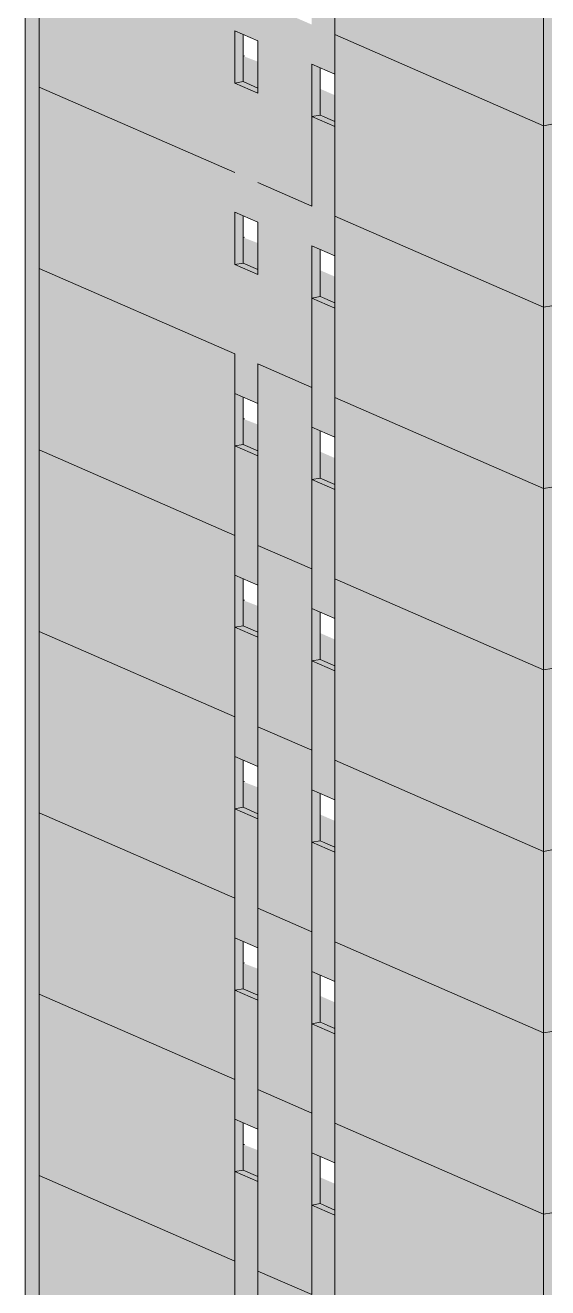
# Model space of a CAD drawing. Header units: centimetres. Extents: x -2102 to 22188, y -1637 to 88376.
# Drawn here: x 16458 to 17257, y 81664 to 83591 of the extents above; entities that cross this region are included whole.
import ezdxf

# ---------------------------------------------------------------- set-up
doc = ezdxf.new("R2010")
doc.units = ezdxf.units.CM
for name, color, linetype, lineweight in [('A-FLOR', 7, 'Continuous', 18), ('S-BEAM', 7, 'Continuous', 18), ('S-COLS', 7, 'Continuous', 18)]:
    doc.layers.add(name, color=color, linetype=linetype, lineweight=lineweight)

msp = doc.modelspace()

# ---------------------------------------------------------------- hatches: boundary and pattern name
at = {"layer": 'A-FLOR', "true_color": 0xbfbfbf}
h = msp.add_hatch(color=9, dxfattribs=at)
h.paths.add_polyline_path([(18161.48, 83409.76), (18161.48, 83521.72), (18141.27, 83530.53), (18050.51, 83514.94), (18050.51, 83458.14), (18117.23, 83429.05)], flags=0)
h.paths.add_polyline_path([(16931.22, 83444.41), (16931.22, 83484.65), (16908.8, 83494.43), (16908.8, 83454.19), (16931.17, 83444.43)], flags=0)
h.paths.add_polyline_path([(16813.7, 83495.65), (16813.7, 83535.89), (16791.34, 83544.44), (16791.34, 83505.4), (16796.34, 83503.22)], flags=0)
h.paths.add_polyline_path([(19459.62, 83612.58), (19459.62, 83756.99), (19272.4, 83724.83), (19272.4, 83694.21), (19361.09, 83655.54)], flags=0)
h.paths.add_polyline_path([(19578.09, 83634.69), (19747.65, 83663.82), (19578.09, 83737.75), (19578.09, 83653.06)], flags=0)
h = msp.add_hatch(color=9, dxfattribs=at)
h.paths.add_polyline_path([(18161.48, 83132.76), (18161.48, 83244.72), (18141.27, 83253.52), (18050.51, 83237.93), (18050.51, 83181.14), (18117.23, 83152.05)], flags=0)
h.paths.add_polyline_path([(16931.22, 83167.4), (16931.22, 83207.64), (16908.8, 83217.42), (16908.8, 83177.18), (16931.17, 83167.43)], flags=0)
h.paths.add_polyline_path([(16813.7, 83218.64), (16813.7, 83258.88), (16791.34, 83267.43), (16791.34, 83228.39), (16806.64, 83221.72)], flags=0)
h.paths.add_polyline_path([(19459.62, 83335.58), (19459.62, 83479.99), (19272.4, 83447.82), (19272.4, 83417.2), (19361.09, 83378.53)], flags=0)
h.paths.add_polyline_path([(19578.09, 83357.69), (19747.65, 83386.81), (19578.09, 83460.74), (19578.09, 83376.05)], flags=0)
h = msp.add_hatch(color=9, dxfattribs=at)
h.paths.add_polyline_path([(18161.48, 82855.75), (18161.48, 82967.71), (18141.27, 82976.52), (18050.51, 82960.93), (18050.51, 82904.13), (18117.23, 82875.04)], flags=0)
h.paths.add_polyline_path([(16931.22, 82890.4), (16931.22, 82930.64), (16908.8, 82940.41), (16908.8, 82900.17), (16931.17, 82890.42)], flags=0)
h.paths.add_polyline_path([(16813.7, 82941.63), (16813.7, 82981.88), (16791.34, 82990.43), (16791.34, 82951.39), (16806.64, 82944.71)], flags=0)
h.paths.add_polyline_path([(19459.62, 83058.57), (19459.62, 83202.98), (19272.4, 83170.82), (19272.4, 83140.2), (19361.09, 83101.53)], flags=0)
h.paths.add_polyline_path([(19578.09, 83080.68), (19747.65, 83109.81), (19578.09, 83183.17), (19578.09, 83099.05)], flags=0)
h = msp.add_hatch(color=9, dxfattribs=at)
h.paths.add_polyline_path([(18161.48, 82578.75), (18161.48, 82690.7), (18141.27, 82699.51), (18050.51, 82683.92), (18050.51, 82627.13), (18117.23, 82598.04)], flags=0)
h.paths.add_polyline_path([(16931.22, 82613.39), (16931.22, 82653.63), (16908.8, 82663.41), (16908.8, 82623.17), (16931.17, 82613.42)], flags=0)
h.paths.add_polyline_path([(16813.7, 82664.63), (16813.7, 82704.87), (16791.34, 82713.42), (16791.34, 82674.38), (16806.64, 82667.71)], flags=0)
h.paths.add_polyline_path([(19459.62, 82781.56), (19459.62, 82925.97), (19272.4, 82893.81), (19272.4, 82863.19), (19361.09, 82824.52)], flags=0)
h.paths.add_polyline_path([(19578.09, 82803.68), (19747.65, 82832.8), (19578.09, 82906.73), (19578.09, 82822.04)], flags=0)
h = msp.add_hatch(color=9, dxfattribs=at)
h.paths.add_polyline_path([(18161.48, 82301.74), (18161.48, 82413.7), (18141.27, 82422.51), (18050.51, 82406.92), (18050.51, 82350.12), (18117.23, 82321.03)], flags=0)
h.paths.add_polyline_path([(16931.22, 82336.39), (16931.22, 82376.63), (16908.8, 82386.4), (16908.8, 82346.16), (16931.17, 82336.41)], flags=0)
h.paths.add_polyline_path([(16813.7, 82387.62), (16813.7, 82427.86), (16791.34, 82436.41), (16791.34, 82397.37), (16806.64, 82390.7)], flags=0)
h.paths.add_polyline_path([(19459.62, 82504.56), (19459.62, 82648.97), (19272.4, 82616.81), (19272.4, 82586.18), (19361.09, 82547.52)], flags=0)
h.paths.add_polyline_path([(19578.09, 82526.67), (19747.65, 82555.8), (19578.09, 82629.72), (19578.09, 82545.04)], flags=0)
h = msp.add_hatch(color=9, dxfattribs=at)
h.paths.add_polyline_path([(18161.48, 82024.73), (18161.48, 82136.69), (18141.27, 82145.5), (18050.51, 82129.91), (18050.51, 82073.11), (18117.23, 82044.02)], flags=0)
h.paths.add_polyline_path([(16931.22, 82059.38), (16931.22, 82099.62), (16908.8, 82109.4), (16908.8, 82069.16), (16931.17, 82059.4)], flags=0)
h.paths.add_polyline_path([(16813.7, 82110.62), (16813.7, 82150.86), (16791.34, 82159.41), (16791.34, 82120.37), (16806.64, 82113.7)], flags=0)
h.paths.add_polyline_path([(19459.62, 82227.55), (19459.62, 82371.96), (19272.4, 82339.8), (19272.4, 82309.18), (19457.86, 82228.32)], flags=0)
h.paths.add_polyline_path([(19578.09, 82249.66), (19747.65, 82278.79), (19578.09, 82352.72), (19578.09, 82268.03)], flags=0)
h = msp.add_hatch(color=9, dxfattribs=at)
h.paths.add_polyline_path([(18161.48, 81747.73), (18161.48, 81859.69), (18141.27, 81868.5), (18050.51, 81852.9), (18050.51, 81796.11), (18117.23, 81767.02)], flags=0)
h.paths.add_polyline_path([(16931.22, 81782.38), (16931.22, 81822.62), (16908.8, 81832.39), (16908.8, 81792.15), (16931.17, 81782.4)], flags=0)
h.paths.add_polyline_path([(16813.7, 81833.61), (16813.7, 81873.85), (16791.34, 81882.4), (16791.34, 81843.36), (16806.64, 81836.69)], flags=0)
h.paths.add_polyline_path([(19459.62, 81950.55), (19459.62, 82094.96), (19272.4, 82062.8), (19272.4, 82032.17), (19448.26, 81955.5)], flags=0)
h.paths.add_polyline_path([(19578.09, 81972.66), (19747.65, 82001.79), (19578.09, 82075.71), (19578.09, 81991.03)], flags=0)
at = {"layer": 'S-BEAM', "true_color": 0xbfbfbf}
for points in [[(16813.7, 83567.76), (16813.7, 83764.93), (16778.63, 83780.22), (16778.63, 83583.05)], [(16931.17, 83516.54), (16931.17, 83713.72), (16896.1, 83728.81), (16896.1, 83531.83), (16908.8, 83526.3)], [(16931.17, 83516.54), (16931.22, 83516.55), (16931.17, 83544.78)], [(16813.7, 83487.93), (16813.7, 83495.65), (16791.34, 83505.4), (16778.63, 83503.22), (16808.7, 83490.11)], [(16813.7, 83290.75), (16813.7, 83487.93), (16778.63, 83503.22), (16778.63, 83306.04), (16806.64, 83293.83)], [(16931.17, 83436.71), (16931.22, 83436.9), (16931.17, 83444.43), (16906.91, 83453.86), (16896.1, 83452), (16926.16, 83438.89)], [(16931.17, 83239.54), (16931.17, 83436.71), (16896.1, 83452), (16896.1, 83254.83), (16908.8, 83249.29)], [(16931.17, 83239.54), (16931.22, 83239.55), (16931.17, 83267.77)], [(16813.7, 83210.92), (16813.7, 83218.64), (16791.34, 83228.39), (16778.63, 83226.21), (16808.7, 83213.1)], [(16813.7, 83013.75), (16813.7, 83210.92), (16778.63, 83226.21), (16778.63, 83029.04), (16806.64, 83016.82)], [(16931.17, 83159.71), (16931.22, 83159.89), (16931.17, 83167.43), (16906.91, 83176.85), (16896.1, 83175), (16926.16, 83161.89)], [(16931.17, 82962.53), (16931.17, 83159.71), (16896.1, 83175), (16896.1, 82977.82), (16908.8, 82972.28)], [(16931.17, 82962.53), (16931.22, 82962.54), (16931.17, 82990.77)], [(16813.7, 82933.91), (16813.7, 82941.63), (16791.34, 82951.39), (16778.63, 82949.2), (16808.7, 82936.1)], [(16813.7, 82736.74), (16813.7, 82933.91), (16778.63, 82949.2), (16778.63, 82752.03), (16806.64, 82739.82)], [(16931.17, 82882.7), (16931.22, 82882.88), (16931.17, 82890.42), (16906.91, 82899.85), (16896.1, 82897.99), (16926.16, 82884.88)], [(16931.17, 82685.53), (16931.17, 82882.7), (16896.1, 82897.99), (16896.1, 82700.82), (16908.8, 82695.28)], [(16931.17, 82685.53), (16931.22, 82685.54), (16931.17, 82713.76)], [(16813.7, 82656.91), (16813.7, 82664.63), (16791.34, 82674.38), (16778.63, 82672.2), (16808.7, 82659.09)], [(16813.7, 82459.73), (16813.7, 82656.91), (16778.63, 82672.2), (16778.63, 82475.02), (16806.64, 82462.81)], [(16931.17, 82605.69), (16931.22, 82605.88), (16931.17, 82613.42), (16906.91, 82622.84), (16896.1, 82620.99), (16926.16, 82607.88)], [(16931.17, 82408.52), (16931.17, 82605.69), (16896.1, 82620.99), (16896.1, 82423.81), (16908.8, 82418.27)], [(16931.17, 82408.52), (16931.22, 82408.53), (16931.17, 82436.75)], [(16813.7, 82379.9), (16813.7, 82387.62), (16791.34, 82397.37), (16778.63, 82395.19), (16808.7, 82382.08)], [(16813.7, 82182.73), (16813.7, 82379.9), (16778.63, 82395.19), (16778.63, 82198.02), (16806.64, 82185.81)], [(16931.17, 82328.69), (16931.22, 82328.87), (16931.17, 82336.41), (16906.91, 82345.84), (16896.1, 82343.98), (16926.16, 82330.87)], [(16931.17, 82131.51), (16931.17, 82328.69), (16896.1, 82343.98), (16896.1, 82146.81), (16908.8, 82141.27)], [(16931.17, 82131.51), (16931.22, 82131.52), (16931.17, 82159.75)], [(16813.7, 82102.9), (16813.7, 82110.62), (16791.34, 82120.37), (16778.63, 82118.19), (16808.7, 82105.08)], [(16813.7, 81905.72), (16813.7, 82102.9), (16778.63, 82118.19), (16778.63, 81921.01), (16806.64, 81908.8)], [(16931.17, 82051.68), (16931.22, 82051.87), (16931.17, 82059.4), (16906.91, 82068.83), (16896.1, 82066.97), (16926.16, 82053.87)], [(16931.17, 81854.51), (16931.17, 82051.68), (16896.1, 82066.97), (16896.1, 81869.8), (16908.8, 81864.26)], [(16931.17, 81854.51), (16931.22, 81854.52), (16931.17, 81882.74)], [(16813.7, 81825.89), (16813.7, 81833.61), (16791.34, 81843.36), (16778.63, 81841.18), (16808.7, 81828.07)], [(16813.7, 81628.72), (16813.7, 81825.89), (16778.63, 81841.18), (16778.63, 81644.01), (16806.64, 81631.79)], [(16931.17, 81774.68), (16931.22, 81774.86), (16931.17, 81782.4), (16906.91, 81791.83), (16896.1, 81789.97), (16926.16, 81776.86)], [(16931.17, 81577.5), (16931.17, 81774.68), (16896.1, 81789.97), (16896.1, 81592.79), (16908.8, 81587.25)]]:
    msp.add_hatch(color=9, dxfattribs=at).paths.add_polyline_path(points, flags=0)
at = {"layer": 'S-COLS', "true_color": 0x0080ff}
msp.add_hatch(color=150, dxfattribs=at).paths.add_polyline_path([(16479.57, 77958.83), (16479.52, 84264.58), (16458.3, 84273.83), (16458.3, 77968.1)], flags=0)
at = {"layer": 'S-COLS', "true_color": 0xc0c0c0}
for points in [[(17250.18, 83438.06), (17250.18, 83734.3), (16931.22, 83873.36), (16931.22, 83577.12), (17209.04, 83455.99)], [(16778.63, 83366.64), (16778.63, 83643.64), (16479.57, 83774.03), (16479.57, 83497.02), (16773.63, 83368.82)], [(17250.18, 83438.06), (17262.88, 83440.24), (17262.88, 83736.48), (17250.18, 83734.3), (17250.18, 83443.57)], [(16896.1, 83315.42), (16896.1, 83592.43), (16813.7, 83628.35), (16813.7, 83351.35), (16891.52, 83317.42)], [(16778.63, 83503.22), (16791.34, 83505.4), (16790.22, 83578), (16778.63, 83583.05), (16778.63, 83505.4)], [(17250.18, 83161.05), (17250.18, 83438.06), (16931.22, 83577.12), (16931.22, 83300.11), (17199.43, 83183.17)], [(16896.1, 83452), (16908.8, 83454.19), (16908.8, 83526.3), (16896.1, 83531.83), (16896.1, 83454.19)], [(16778.63, 83089.63), (16778.63, 83366.64), (16479.57, 83497.02), (16479.57, 83220.02), (16773.63, 83091.81)], [(17250.18, 83161.05), (17262.88, 83163.23), (17262.88, 83440.24), (17250.18, 83438.06), (17250.18, 83166.56)], [(16896.1, 83038.42), (16896.1, 83315.42), (16813.7, 83351.35), (16813.7, 83074.34), (16891.52, 83040.41)], [(16778.63, 83226.21), (16791.34, 83228.39), (16790.22, 83300.99), (16778.63, 83306.04), (16778.63, 83228.39)], [(17250.18, 82884.04), (17250.18, 83161.05), (16931.22, 83300.11), (16931.22, 83023.1), (17189.82, 82910.36)], [(16896.1, 83175), (16908.8, 83177.18), (16908.8, 83249.29), (16896.1, 83254.83), (16896.1, 83177.18)], [(16778.63, 82812.62), (16778.63, 83089.63), (16479.57, 83220.02), (16479.57, 82943.01), (16773.63, 82814.81)], [(17250.18, 82884.04), (17262.88, 82886.23), (17262.88, 83163.23), (17250.18, 83161.05), (17250.18, 82889.56)], [(16896.1, 82761.41), (16896.1, 83038.42), (16813.7, 83074.34), (16813.7, 82797.33), (16891.52, 82763.41)], [(16778.63, 82949.2), (16791.34, 82951.39), (16790.22, 83023.99), (16778.63, 83029.04), (16778.63, 82951.39)], [(17250.18, 82607.04), (17250.18, 82884.04), (16931.22, 83023.1), (16931.22, 82746.1), (17180.21, 82637.54)], [(16896.1, 82897.99), (16908.8, 82900.17), (16908.8, 82972.28), (16896.1, 82977.82), (16896.1, 82900.17)], [(16778.63, 82535.62), (16778.63, 82812.62), (16479.57, 82943.01), (16479.57, 82666.01), (16773.63, 82537.8)], [(17250.18, 82607.04), (17262.88, 82609.22), (17262.88, 82886.23), (17250.18, 82884.04), (17250.18, 82612.55)], [(16896.1, 82484.41), (16896.1, 82761.41), (16813.7, 82797.33), (16813.7, 82520.33), (16891.52, 82486.4)], [(16778.63, 82672.2), (16791.34, 82674.38), (16790.22, 82746.98), (16778.63, 82752.03), (16778.63, 82674.38)], [(17250.18, 82330.03), (17250.18, 82607.04), (16931.22, 82746.1), (16931.22, 82469.09), (17170.6, 82364.73)], [(16896.1, 82620.99), (16908.8, 82623.17), (16908.8, 82695.28), (16896.1, 82700.82), (16896.1, 82623.17)], [(16778.63, 82258.61), (16778.63, 82535.62), (16479.57, 82666.01), (16479.57, 82389), (16773.63, 82260.8)], [(17250.18, 82330.03), (17262.88, 82332.22), (17262.88, 82609.22), (17250.18, 82607.04), (17250.18, 82335.54)], [(16896.1, 82207.4), (16896.1, 82484.41), (16813.7, 82520.33), (16813.7, 82243.32), (16891.52, 82209.39)], [(16778.63, 82395.19), (16791.34, 82397.37), (16790.22, 82469.97), (16778.63, 82475.02), (16778.63, 82397.37)], [(17250.18, 82053.03), (17250.18, 82330.03), (16931.22, 82469.09), (16931.22, 82192.09), (17160.99, 82091.91)], [(16896.1, 82343.98), (16908.8, 82346.16), (16908.8, 82418.27), (16896.1, 82423.81), (16896.1, 82346.16)], [(16778.63, 81981.61), (16778.63, 82258.61), (16479.57, 82389), (16479.57, 82111.99), (16773.63, 81983.79)], [(17250.18, 82053.03), (17262.88, 82055.21), (17262.88, 82332.22), (17250.18, 82330.03), (17250.18, 82058.54)], [(16896.1, 81930.39), (16896.1, 82207.4), (16813.7, 82243.32), (16813.7, 81966.32), (16891.52, 81932.39)], [(16778.63, 82118.19), (16791.34, 82120.37), (16790.22, 82192.97), (16778.63, 82198.02), (16778.63, 82120.37)], [(17250.18, 81776.02), (17250.18, 82053.03), (16931.22, 82192.09), (16931.22, 81915.08), (17151.39, 81819.09)], [(16896.1, 82066.97), (16908.8, 82069.16), (16908.8, 82141.27), (16896.1, 82146.81), (16896.1, 82069.16)], [(16778.63, 81704.6), (16778.63, 81981.61), (16479.57, 82111.99), (16479.57, 81834.99), (16773.63, 81706.78)], [(17250.18, 81776.02), (17262.88, 81778.2), (17262.88, 82055.21), (17250.18, 82053.03), (17250.18, 81781.53)], [(16896.1, 81653.39), (16896.1, 81930.39), (16813.7, 81966.32), (16813.7, 81689.31), (16891.52, 81655.38)], [(16778.63, 81841.18), (16791.34, 81843.36), (16790.22, 81915.96), (16778.63, 81921.01), (16778.63, 81843.36)], [(17250.18, 81499.02), (17250.18, 81776.02), (16931.22, 81915.08), (16931.22, 81638.08), (17141.78, 81546.28)], [(16896.1, 81789.97), (16908.8, 81792.15), (16908.8, 81864.26), (16896.1, 81869.8), (16896.1, 81792.15)], [(16778.63, 81427.6), (16778.63, 81704.6), (16479.57, 81834.99), (16479.57, 81557.98), (16773.63, 81429.78)], [(17250.18, 81499.02), (17262.88, 81501.2), (17262.88, 81778.2), (17250.18, 81776.02), (17250.18, 81504.53)], [(16896.1, 81376.38), (16896.1, 81653.39), (16813.7, 81689.31), (16813.7, 81412.31), (16891.52, 81378.38)]]:
    msp.add_hatch(color=9, dxfattribs=at).paths.add_polyline_path(points, flags=0)

# ---------------------------------------------------------------- linework, layer by layer
at = {"layer": 'A-FLOR', "lineweight": 9}
for p, q in [((16793.31, 83544.78), (16791.34, 83544.44)), ((16793.31, 83267.77), (16791.34, 83267.43)), ((16793.31, 82990.77), (16791.34, 82990.43)), ((16793.31, 82713.76), (16791.34, 82713.42)), ((16793.31, 82436.75), (16791.34, 82436.41)), ((16793.31, 82159.75), (16791.34, 82159.41)), ((16793.31, 81882.74), (16791.34, 81882.4))]:
    msp.add_line(p, q, dxfattribs=at)
at = {"layer": 'S-BEAM', "lineweight": 9}
for p, q in [((16931.17, 83516.54), (16931.17, 83713.72)), ((16778.63, 83583.05), (16813.7, 83567.76)), ((16896.1, 83531.83), (16931.17, 83516.54)), ((16791.34, 83505.4), (16778.63, 83503.22)), ((16778.63, 83503.22), (16813.7, 83487.93)), ((16813.7, 83495.65), (16791.34, 83505.4)), ((16908.8, 83454.19), (16896.1, 83452)), ((16896.1, 83452), (16931.17, 83436.71)), ((16896.1, 83452), (16896.1, 83315.42)), ((16931.22, 83444.41), (16908.8, 83454.19)), ((16931.17, 83239.54), (16931.17, 83436.71)), ((16778.63, 83306.04), (16813.7, 83290.75)), ((16896.1, 83254.83), (16931.17, 83239.54)), ((16791.34, 83228.39), (16778.63, 83226.21)), ((16778.63, 83226.21), (16813.7, 83210.92)), ((16813.7, 83218.64), (16791.34, 83228.39)), ((16908.8, 83177.18), (16896.1, 83175)), ((16896.1, 83175), (16931.17, 83159.71)), ((16896.1, 83175), (16896.1, 83038.42)), ((16931.22, 83167.4), (16908.8, 83177.18)), ((16931.17, 82962.53), (16931.17, 83159.71)), ((16778.63, 83089.63), (16778.63, 83029.04)), ((16813.7, 83013.75), (16813.7, 83074.34)), ((16778.63, 83029.04), (16813.7, 83013.75)), ((16896.1, 83038.42), (16896.1, 82977.82)), ((16896.1, 82977.82), (16931.17, 82962.53)), ((16791.34, 82951.39), (16778.63, 82949.2)), ((16813.7, 82941.63), (16791.34, 82951.39)), ((16778.63, 82949.2), (16813.7, 82933.91)), ((16778.63, 82949.2), (16778.63, 82812.62)), ((16813.7, 82797.33), (16813.7, 82933.91)), ((16908.8, 82900.17), (16896.1, 82897.99)), ((16896.1, 82897.99), (16931.17, 82882.7)), ((16896.1, 82897.99), (16896.1, 82761.41)), ((16931.22, 82890.4), (16908.8, 82900.17)), ((16931.17, 82685.53), (16931.17, 82882.7)), ((16778.63, 82812.62), (16778.63, 82752.03)), ((16813.7, 82736.74), (16813.7, 82797.33)), ((16896.1, 82761.41), (16896.1, 82700.82)), ((16778.63, 82752.03), (16813.7, 82736.74)), ((16896.1, 82700.82), (16931.17, 82685.53)), ((16791.34, 82674.38), (16778.63, 82672.2)), ((16778.63, 82672.2), (16813.7, 82656.91)), ((16778.63, 82672.2), (16778.63, 82535.62)), ((16813.7, 82664.63), (16791.34, 82674.38)), ((16813.7, 82520.33), (16813.7, 82656.91)), ((16908.8, 82623.17), (16896.1, 82620.99)), ((16931.22, 82613.39), (16908.8, 82623.17)), ((16896.1, 82620.99), (16931.17, 82605.69)), ((16896.1, 82620.99), (16896.1, 82484.41)), ((16931.17, 82408.52), (16931.17, 82605.69)), ((16778.63, 82535.62), (16778.63, 82475.02)), ((16813.7, 82459.73), (16813.7, 82520.33)), ((16778.63, 82475.02), (16813.7, 82459.73)), ((16896.1, 82484.41), (16896.1, 82423.81)), ((16896.1, 82423.81), (16931.17, 82408.52)), ((16791.34, 82397.37), (16778.63, 82395.19)), ((16778.63, 82395.19), (16813.7, 82379.9)), ((16778.63, 82395.19), (16778.63, 82258.61)), ((16813.7, 82387.62), (16791.34, 82397.37)), ((16813.7, 82243.32), (16813.7, 82379.9)), ((16908.8, 82346.16), (16896.1, 82343.98)), ((16896.1, 82343.98), (16931.17, 82328.69)), ((16896.1, 82343.98), (16896.1, 82207.4)), ((16931.22, 82336.39), (16908.8, 82346.16)), ((16931.17, 82131.51), (16931.17, 82328.69)), ((16778.63, 82258.61), (16778.63, 82198.02)), ((16813.7, 82182.73), (16813.7, 82243.32)), ((16896.1, 82207.4), (16896.1, 82146.81)), ((16778.63, 82198.02), (16813.7, 82182.73)), ((16896.1, 82146.81), (16931.17, 82131.51)), ((16791.34, 82120.37), (16778.63, 82118.19)), ((16778.63, 82118.19), (16813.7, 82102.9)), ((16778.63, 82118.19), (16778.63, 81981.61)), ((16813.7, 82110.62), (16791.34, 82120.37)), ((16813.7, 81966.32), (16813.7, 82102.9)), ((16908.8, 82069.16), (16896.1, 82066.97)), ((16896.1, 82066.97), (16931.17, 82051.68)), ((16896.1, 82066.97), (16896.1, 81930.39)), ((16931.22, 82059.38), (16908.8, 82069.16)), ((16931.17, 81854.51), (16931.17, 82051.68)), ((16778.63, 81981.61), (16778.63, 81921.01)), ((16813.7, 81905.72), (16813.7, 81966.32)), ((16896.1, 81930.39), (16896.1, 81869.8)), ((16778.63, 81921.01), (16813.7, 81905.72)), ((16896.1, 81869.8), (16931.17, 81854.51)), ((16791.34, 81843.36), (16778.63, 81841.18)), ((16778.63, 81841.18), (16813.7, 81825.89)), ((16778.63, 81841.18), (16778.63, 81704.6)), ((16813.7, 81833.61), (16791.34, 81843.36)), ((16813.7, 81689.31), (16813.7, 81825.89)), ((16908.8, 81792.15), (16896.1, 81789.97)), ((16896.1, 81789.97), (16931.17, 81774.68)), ((16896.1, 81789.97), (16896.1, 81653.39)), ((16931.22, 81782.38), (16908.8, 81792.15)), ((16931.17, 81577.5), (16931.17, 81774.68)), ((16778.63, 81704.6), (16778.63, 81644.01)), ((16813.7, 81628.72), (16813.7, 81689.31))]:
    msp.add_line(p, q, dxfattribs=at)
at = {"layer": 'S-COLS', "lineweight": 9}
for p, q in [((16458.3, 77968.1), (16458.3, 84273.83)), ((16479.57, 77958.83), (16479.57, 84264.56)), ((16931.22, 83873.36), (16931.22, 83577.12)), ((16479.57, 83774.03), (16479.57, 83497.02)), ((17250.18, 83438.06), (17250.18, 83734.3)), ((16778.63, 83503.22), (16778.63, 83583.05)), ((16791.34, 83577.51), (16791.34, 83505.4)), ((16813.7, 83567.76), (16813.7, 83487.93)), ((16931.22, 83577.12), (16931.22, 83300.11)), ((17250.18, 83438.06), (16931.22, 83577.12)), ((17250.18, 83438.06), (16931.22, 83577.12)), ((16896.1, 83315.42), (16896.1, 83531.83)), ((16908.8, 83526.3), (16908.8, 83454.19)), ((16479.57, 83497.02), (16479.57, 83220.02)), ((16778.63, 83366.64), (16479.57, 83497.02)), ((16778.63, 83366.64), (16479.57, 83497.02)), ((17262.88, 83440.24), (17250.18, 83438.06)), ((17262.88, 83440.24), (17250.18, 83438.06)), ((17250.18, 83161.05), (17250.18, 83438.06)), ((16896.1, 83315.42), (16813.7, 83351.35)), ((16896.1, 83315.42), (16813.7, 83351.35)), ((16778.63, 83226.21), (16778.63, 83306.04)), ((16791.34, 83300.5), (16791.34, 83228.39)), ((16931.22, 83300.11), (16931.22, 83023.1)), ((17250.18, 83161.05), (16931.22, 83300.11)), ((17250.18, 83161.05), (16931.22, 83300.11)), ((16813.7, 83290.75), (16813.7, 83210.92)), ((16896.1, 83038.42), (16896.1, 83254.83)), ((16908.8, 83249.29), (16908.8, 83177.18)), ((16479.57, 83220.02), (16479.57, 82943.01)), ((16778.63, 83089.63), (16479.57, 83220.02)), ((16778.63, 83089.63), (16479.57, 83220.02)), ((17262.88, 83163.23), (17250.18, 83161.05)), ((17262.88, 83163.23), (17250.18, 83161.05)), ((17250.18, 82884.04), (17250.18, 83161.05)), ((16778.63, 83029.04), (16778.63, 83089.63)), ((16813.7, 83074.34), (16813.7, 83013.75)), ((16896.1, 83038.42), (16813.7, 83074.34)), ((16896.1, 83038.42), (16813.7, 83074.34)), ((16778.63, 82949.2), (16778.63, 83029.04)), ((16896.1, 82977.82), (16896.1, 83038.42)), ((16791.34, 83023.5), (16791.34, 82951.39)), ((16813.7, 83013.75), (16813.7, 82933.91)), ((16931.22, 83023.1), (16931.22, 82746.1)), ((17250.18, 82884.04), (16931.22, 83023.1)), ((17250.18, 82884.04), (16931.22, 83023.1)), ((16896.1, 82761.41), (16896.1, 82977.82)), ((16908.8, 82972.28), (16908.8, 82900.17)), ((16479.57, 82943.01), (16479.57, 82666.01)), ((16778.63, 82812.62), (16479.57, 82943.01)), ((16778.63, 82812.62), (16479.57, 82943.01)), ((16778.63, 82812.62), (16778.63, 82949.2)), ((16813.7, 82933.91), (16813.7, 82797.33)), ((17262.88, 82886.23), (17250.18, 82884.04)), ((17262.88, 82886.23), (17250.18, 82884.04)), ((17250.18, 82607.04), (17250.18, 82884.04)), ((16778.63, 82752.03), (16778.63, 82812.62)), ((16813.7, 82797.33), (16813.7, 82736.74)), ((16896.1, 82761.41), (16813.7, 82797.33)), ((16896.1, 82761.41), (16813.7, 82797.33)), ((16896.1, 82700.82), (16896.1, 82761.41)), ((16778.63, 82672.2), (16778.63, 82752.03)), ((16791.34, 82746.49), (16791.34, 82674.38)), ((16931.22, 82746.1), (16931.22, 82469.09)), ((17250.18, 82607.04), (16931.22, 82746.1)), ((17250.18, 82607.04), (16931.22, 82746.1)), ((16813.7, 82736.74), (16813.7, 82656.91)), ((16896.1, 82484.41), (16896.1, 82700.82)), ((16908.8, 82695.28), (16908.8, 82623.17)), ((16479.57, 82666.01), (16479.57, 82389)), ((16778.63, 82535.62), (16479.57, 82666.01)), ((16778.63, 82535.62), (16479.57, 82666.01)), ((16778.63, 82535.62), (16778.63, 82672.2)), ((16813.7, 82656.91), (16813.7, 82520.33)), ((17262.88, 82609.22), (17250.18, 82607.04)), ((17262.88, 82609.22), (17250.18, 82607.04)), ((17250.18, 82330.03), (17250.18, 82607.04)), ((16778.63, 82475.02), (16778.63, 82535.62)), ((16813.7, 82520.33), (16813.7, 82459.73)), ((16896.1, 82484.41), (16813.7, 82520.33)), ((16896.1, 82484.41), (16813.7, 82520.33)), ((16778.63, 82395.19), (16778.63, 82475.02)), ((16791.34, 82469.49), (16791.34, 82397.37)), ((16896.1, 82423.81), (16896.1, 82484.41)), ((16931.22, 82469.09), (16931.22, 82192.09)), ((17250.18, 82330.03), (16931.22, 82469.09)), ((17250.18, 82330.03), (16931.22, 82469.09)), ((16813.7, 82459.73), (16813.7, 82379.9)), ((16896.1, 82207.4), (16896.1, 82423.81)), ((16908.8, 82418.27), (16908.8, 82346.16)), ((16778.63, 82258.61), (16778.63, 82395.19)), ((16479.57, 82389), (16479.57, 82111.99)), ((16778.63, 82258.61), (16479.57, 82389)), ((16778.63, 82258.61), (16479.57, 82389)), ((16813.7, 82379.9), (16813.7, 82243.32)), ((17262.88, 82332.22), (17250.18, 82330.03)), ((17262.88, 82332.22), (17250.18, 82330.03)), ((17250.18, 82053.03), (17250.18, 82330.03)), ((16778.63, 82198.02), (16778.63, 82258.61)), ((16813.7, 82243.32), (16813.7, 82182.73)), ((16896.1, 82207.4), (16813.7, 82243.32)), ((16896.1, 82207.4), (16813.7, 82243.32)), ((16896.1, 82146.81), (16896.1, 82207.4)), ((16778.63, 82118.19), (16778.63, 82198.02)), ((16791.34, 82192.48), (16791.34, 82120.37)), ((16813.7, 82182.73), (16813.7, 82102.9)), ((16931.22, 82192.09), (16931.22, 81915.08)), ((17250.18, 82053.03), (16931.22, 82192.09)), ((17250.18, 82053.03), (16931.22, 82192.09)), ((16896.1, 81930.39), (16896.1, 82146.81)), ((16908.8, 82141.27), (16908.8, 82069.16)), ((16479.57, 82111.99), (16479.57, 81834.99)), ((16778.63, 81981.61), (16479.57, 82111.99)), ((16778.63, 81981.61), (16479.57, 82111.99)), ((16778.63, 81981.61), (16778.63, 82118.19)), ((16813.7, 82102.9), (16813.7, 81966.32)), ((17262.88, 82055.21), (17250.18, 82053.03)), ((17262.88, 82055.21), (17250.18, 82053.03)), ((17250.18, 81776.02), (17250.18, 82053.03)), ((16778.63, 81921.01), (16778.63, 81981.61)), ((16813.7, 81966.32), (16813.7, 81905.72)), ((16896.1, 81930.39), (16813.7, 81966.32)), ((16896.1, 81930.39), (16813.7, 81966.32)), ((16896.1, 81869.8), (16896.1, 81930.39)), ((16778.63, 81841.18), (16778.63, 81921.01)), ((16791.34, 81915.47), (16791.34, 81843.36)), ((16931.22, 81915.08), (16931.22, 81638.08)), ((17250.18, 81776.02), (16931.22, 81915.08)), ((17250.18, 81776.02), (16931.22, 81915.08)), ((16813.7, 81905.72), (16813.7, 81825.89)), ((16896.1, 81653.39), (16896.1, 81869.8)), ((16908.8, 81864.26), (16908.8, 81792.15)), ((16479.57, 81834.99), (16479.57, 81557.98)), ((16778.63, 81704.6), (16479.57, 81834.99)), ((16778.63, 81704.6), (16479.57, 81834.99)), ((16778.63, 81704.6), (16778.63, 81841.18)), ((16813.7, 81825.89), (16813.7, 81689.31)), ((17262.88, 81778.2), (17250.18, 81776.02)), ((17262.88, 81778.2), (17250.18, 81776.02)), ((17250.18, 81499.02), (17250.18, 81776.02)), ((16778.63, 81644.01), (16778.63, 81704.6)), ((16813.7, 81689.31), (16813.7, 81628.72)), ((16896.1, 81653.39), (16813.7, 81689.31)), ((16896.1, 81653.39), (16813.7, 81689.31))]:
    msp.add_line(p, q, dxfattribs=at)

doc.saveas('drawing.dxf')
